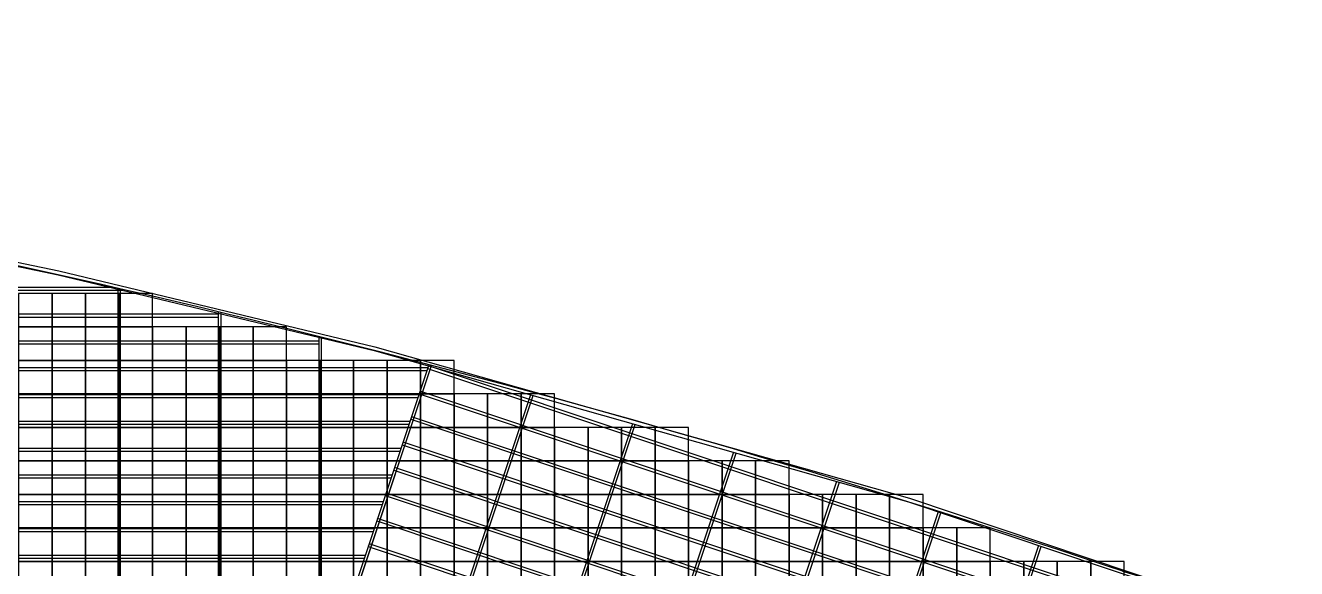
# Model space of a CAD drawing. Extents: x -31693 to 409283, y -98233 to 151957.
# Drawn here: x 91146 to 110118, y 111610 to 119715 of the extents above; entities that cross this region are included whole.
import ezdxf

# ---------------------------------------------------------------- set-up
doc = ezdxf.new("R2010")
doc.units = 0
doc.header["$LTSCALE"] = 1000
doc.header["$MEASUREMENT"] = 0
for name, color, linetype in [('500浮箱', 162, 'Continuous'), ('A-G-VISIBLE', 9, 'Continuous'), ('主龙骨', 4, 'Continuous'), ('边梁（14a槽钢', 3, 'Continuous'), ('龙骨', 10, 'Continuous')]:
    doc.layers.add(name, color=color, linetype=linetype)

# ---------------------------------------------------------------- blocks, each defined once
blk = doc.blocks.new('dasd')
at = {"layer": 'A-G-VISIBLE', "linetype": 'Continuous'}
for centre, radius, start, end in [((-132837.189, 42011.825), 160.06, 69.75334, 87.66536), ((-132784.804, 42168.351), 5, 251.4958, 353.0911)]:
    blk.add_arc(centre, radius, start, end, dxfattribs=at)

msp = doc.modelspace()

# ---------------------------------------------------------------- linework, layer by layer
at = {"layer": '500浮箱', "elevation": 2850}
for points in [[(91045, 115216), (91545, 115216), (91545, 115716), (91045, 115716)], [(91545, 115216), (92045, 115216), (92045, 115716), (91545, 115716)], [(92045, 115216), (92545, 115216), (92545, 115716), (92045, 115716)], [(92545, 115216), (93045, 115216), (93045, 115716), (92545, 115716)], [(91045, 114716), (91545, 114716), (91545, 115216), (91045, 115216)], [(91545, 114716), (92045, 114716), (92045, 115216), (91545, 115216)], [(92045, 114716), (92545, 114716), (92545, 115216), (92045, 115216)], [(92545, 114716), (93045, 114716), (93045, 115216), (92545, 115216)], [(93045, 114716), (93545, 114716), (93545, 115216), (93045, 115216)], [(93545, 114716), (94045, 114716), (94045, 115216), (93545, 115216)], [(94045, 114716), (94545, 114716), (94545, 115216), (94045, 115216)], [(94545, 114716), (95045, 114716), (95045, 115216), (94545, 115216)], [(91045, 114216), (91545, 114216), (91545, 114716), (91045, 114716)], [(91545, 114216), (92045, 114216), (92045, 114716), (91545, 114716)], [(92045, 114216), (92545, 114216), (92545, 114716), (92045, 114716)], [(92545, 114216), (93045, 114216), (93045, 114716), (92545, 114716)], [(93045, 114216), (93545, 114216), (93545, 114716), (93045, 114716)], [(93545, 114216), (94045, 114216), (94045, 114716), (93545, 114716)], [(94045, 114216), (94545, 114216), (94545, 114716), (94045, 114716)], [(94545, 114216), (95045, 114216), (95045, 114716), (94545, 114716)], [(95045, 114216), (95545, 114216), (95545, 114716), (95045, 114716)], [(95545, 114216), (96045, 114216), (96045, 114716), (95545, 114716)], [(96045, 114216), (96545, 114216), (96545, 114716), (96045, 114716)], [(96545, 114216), (97045, 114216), (97045, 114716), (96545, 114716)], [(97045, 114216), (97545, 114216), (97545, 114716), (97045, 114716)], [(91045, 113716), (91545, 113716), (91545, 114216), (91045, 114216)], [(91545, 113716), (92045, 113716), (92045, 114216), (91545, 114216)], [(92045, 113716), (92545, 113716), (92545, 114216), (92045, 114216)], [(92545, 113716), (93045, 113716), (93045, 114216), (92545, 114216)], [(93045, 113716), (93545, 113716), (93545, 114216), (93045, 114216)], [(93545, 113716), (94045, 113716), (94045, 114216), (93545, 114216)], [(94045, 113716), (94545, 113716), (94545, 114216), (94045, 114216)], [(94545, 113716), (95045, 113716), (95045, 114216), (94545, 114216)], [(95045, 113716), (95545, 113716), (95545, 114216), (95045, 114216)], [(95545, 113716), (96045, 113716), (96045, 114216), (95545, 114216)], [(96045, 113716), (96545, 113716), (96545, 114216), (96045, 114216)], [(96545, 113716), (97045, 113716), (97045, 114216), (96545, 114216)], [(97045, 113716), (97545, 113716), (97545, 114216), (97045, 114216)], [(97545, 113716), (98045, 113716), (98045, 114216), (97545, 114216)], [(98045, 113716), (98545, 113716), (98545, 114216), (98045, 114216)], [(98545, 113716), (99045, 113716), (99045, 114216), (98545, 114216)], [(91045, 113216), (91545, 113216), (91545, 113716), (91045, 113716)], [(91545, 113216), (92045, 113216), (92045, 113716), (91545, 113716)], [(92045, 113216), (92545, 113216), (92545, 113716), (92045, 113716)], [(92545, 113216), (93045, 113216), (93045, 113716), (92545, 113716)], [(93045, 113216), (93545, 113216), (93545, 113716), (93045, 113716)], [(93545, 113216), (94045, 113216), (94045, 113716), (93545, 113716)], [(94045, 113216), (94545, 113216), (94545, 113716), (94045, 113716)], [(94545, 113216), (95045, 113216), (95045, 113716), (94545, 113716)], [(95045, 113216), (95545, 113216), (95545, 113716), (95045, 113716)], [(95545, 113216), (96045, 113216), (96045, 113716), (95545, 113716)], [(96045, 113216), (96545, 113216), (96545, 113716), (96045, 113716)], [(96545, 113216), (97045, 113216), (97045, 113716), (96545, 113716)], [(97045, 113216), (97545, 113216), (97545, 113716), (97045, 113716)], [(97545, 113216), (98045, 113216), (98045, 113716), (97545, 113716)], [(98045, 113216), (98545, 113216), (98545, 113716), (98045, 113716)], [(98545, 113216), (99045, 113216), (99045, 113716), (98545, 113716)], [(99045, 113216), (99545, 113216), (99545, 113716), (99045, 113716)], [(99545, 113216), (100045, 113216), (100045, 113716), (99545, 113716)], [(100045, 113216), (100545, 113216), (100545, 113716), (100045, 113716)], [(100545, 113216), (101045, 113216), (101045, 113716), (100545, 113716)], [(91045, 112716), (91545, 112716), (91545, 113216), (91045, 113216)], [(91545, 112716), (92045, 112716), (92045, 113216), (91545, 113216)], [(92045, 112716), (92545, 112716), (92545, 113216), (92045, 113216)], [(92545, 112716), (93045, 112716), (93045, 113216), (92545, 113216)], [(93045, 112716), (93545, 112716), (93545, 113216), (93045, 113216)], [(93545, 112716), (94045, 112716), (94045, 113216), (93545, 113216)], [(94045, 112716), (94545, 112716), (94545, 113216), (94045, 113216)], [(94545, 112716), (95045, 112716), (95045, 113216), (94545, 113216)], [(95045, 112716), (95545, 112716), (95545, 113216), (95045, 113216)], [(95545, 112716), (96045, 112716), (96045, 113216), (95545, 113216)], [(96045, 112716), (96545, 112716), (96545, 113216), (96045, 113216)], [(96545, 112716), (97045, 112716), (97045, 113216), (96545, 113216)], [(97045, 112716), (97545, 112716), (97545, 113216), (97045, 113216)], [(97545, 112716), (98045, 112716), (98045, 113216), (97545, 113216)], [(98045, 112716), (98545, 112716), (98545, 113216), (98045, 113216)], [(98545, 112716), (99045, 112716), (99045, 113216), (98545, 113216)], [(99045, 112716), (99545, 112716), (99545, 113216), (99045, 113216)], [(99545, 112716), (100045, 112716), (100045, 113216), (99545, 113216)], [(100045, 112716), (100545, 112716), (100545, 113216), (100045, 113216)], [(100545, 112716), (101045, 112716), (101045, 113216), (100545, 113216)], [(101045, 112716), (101545, 112716), (101545, 113216), (101045, 113216)], [(101545, 112716), (102045, 112716), (102045, 113216), (101545, 113216)], [(102045, 112716), (102545, 112716), (102545, 113216), (102045, 113216)], [(91045, 112216), (91545, 112216), (91545, 112716), (91045, 112716)], [(91545, 112216), (92045, 112216), (92045, 112716), (91545, 112716)], [(92045, 112216), (92545, 112216), (92545, 112716), (92045, 112716)], [(92545, 112216), (93045, 112216), (93045, 112716), (92545, 112716)], [(93045, 112216), (93545, 112216), (93545, 112716), (93045, 112716)], [(93545, 112216), (94045, 112216), (94045, 112716), (93545, 112716)], [(94045, 112216), (94545, 112216), (94545, 112716), (94045, 112716)], [(94545, 112216), (95045, 112216), (95045, 112716), (94545, 112716)], [(95045, 112216), (95545, 112216), (95545, 112716), (95045, 112716)], [(95545, 112216), (96045, 112216), (96045, 112716), (95545, 112716)], [(96045, 112216), (96545, 112216), (96545, 112716), (96045, 112716)], [(96545, 112216), (97045, 112216), (97045, 112716), (96545, 112716)], [(97045, 112216), (97545, 112216), (97545, 112716), (97045, 112716)], [(97545, 112216), (98045, 112216), (98045, 112716), (97545, 112716)], [(98045, 112216), (98545, 112216), (98545, 112716), (98045, 112716)], [(98545, 112216), (99045, 112216), (99045, 112716), (98545, 112716)], [(99045, 112216), (99545, 112216), (99545, 112716), (99045, 112716)], [(99545, 112216), (100045, 112216), (100045, 112716), (99545, 112716)], [(100045, 112216), (100545, 112216), (100545, 112716), (100045, 112716)], [(100545, 112216), (101045, 112216), (101045, 112716), (100545, 112716)], [(101045, 112216), (101545, 112216), (101545, 112716), (101045, 112716)], [(101545, 112216), (102045, 112216), (102045, 112716), (101545, 112716)], [(102045, 112216), (102545, 112216), (102545, 112716), (102045, 112716)], [(102545, 112216), (103045, 112216), (103045, 112716), (102545, 112716)], [(103045, 112216), (103545, 112216), (103545, 112716), (103045, 112716)], [(103545, 112216), (104045, 112216), (104045, 112716), (103545, 112716)], [(104045, 112216), (104545, 112216), (104545, 112716), (104045, 112716)], [(91045, 111716), (91545, 111716), (91545, 112216), (91045, 112216)], [(91545, 111716), (92045, 111716), (92045, 112216), (91545, 112216)], [(92045, 111716), (92545, 111716), (92545, 112216), (92045, 112216)], [(92545, 111716), (93045, 111716), (93045, 112216), (92545, 112216)], [(93045, 111716), (93545, 111716), (93545, 112216), (93045, 112216)], [(93545, 111716), (94045, 111716), (94045, 112216), (93545, 112216)], [(94045, 111716), (94545, 111716), (94545, 112216), (94045, 112216)], [(94545, 111716), (95045, 111716), (95045, 112216), (94545, 112216)], [(95045, 111716), (95545, 111716), (95545, 112216), (95045, 112216)], [(95545, 111716), (96045, 111716), (96045, 112216), (95545, 112216)], [(96045, 111716), (96545, 111716), (96545, 112216), (96045, 112216)], [(96545, 111716), (97045, 111716), (97045, 112216), (96545, 112216)], [(97045, 111716), (97545, 111716), (97545, 112216), (97045, 112216)], [(97545, 111716), (98045, 111716), (98045, 112216), (97545, 112216)], [(98045, 111716), (98545, 111716), (98545, 112216), (98045, 112216)], [(98545, 111716), (99045, 111716), (99045, 112216), (98545, 112216)], [(99045, 111716), (99545, 111716), (99545, 112216), (99045, 112216)], [(99545, 111716), (100045, 111716), (100045, 112216), (99545, 112216)], [(100045, 111716), (100545, 111716), (100545, 112216), (100045, 112216)], [(100545, 111716), (101045, 111716), (101045, 112216), (100545, 112216)], [(101045, 111716), (101545, 111716), (101545, 112216), (101045, 112216)], [(101545, 111716), (102045, 111716), (102045, 112216), (101545, 112216)], [(102045, 111716), (102545, 111716), (102545, 112216), (102045, 112216)], [(102545, 111716), (103045, 111716), (103045, 112216), (102545, 112216)], [(103045, 111716), (103545, 111716), (103545, 112216), (103045, 112216)], [(103545, 111716), (104045, 111716), (104045, 112216), (103545, 112216)], [(104045, 111716), (104545, 111716), (104545, 112216), (104045, 112216)], [(104545, 111716), (105045, 111716), (105045, 112216), (104545, 112216)], [(105045, 111716), (105545, 111716), (105545, 112216), (105045, 112216)], [(91045, 111216), (91545, 111216), (91545, 111716), (91045, 111716)], [(91545, 111216), (92045, 111216), (92045, 111716), (91545, 111716)], [(92045, 111216), (92545, 111216), (92545, 111716), (92045, 111716)], [(92545, 111216), (93045, 111216), (93045, 111716), (92545, 111716)], [(93045, 111216), (93545, 111216), (93545, 111716), (93045, 111716)], [(93545, 111216), (94045, 111216), (94045, 111716), (93545, 111716)], [(94045, 111216), (94545, 111216), (94545, 111716), (94045, 111716)], [(94545, 111216), (95045, 111216), (95045, 111716), (94545, 111716)], [(95045, 111216), (95545, 111216), (95545, 111716), (95045, 111716)], [(95545, 111216), (96045, 111216), (96045, 111716), (95545, 111716)], [(96045, 111216), (96545, 111216), (96545, 111716), (96045, 111716)], [(96545, 111216), (97045, 111216), (97045, 111716), (96545, 111716)], [(97045, 111216), (97545, 111216), (97545, 111716), (97045, 111716)], [(97545, 111216), (98045, 111216), (98045, 111716), (97545, 111716)], [(98045, 111216), (98545, 111216), (98545, 111716), (98045, 111716)], [(98545, 111216), (99045, 111216), (99045, 111716), (98545, 111716)], [(99045, 111216), (99545, 111216), (99545, 111716), (99045, 111716)], [(99545, 111216), (100045, 111216), (100045, 111716), (99545, 111716)], [(100045, 111216), (100545, 111216), (100545, 111716), (100045, 111716)], [(100545, 111216), (101045, 111216), (101045, 111716), (100545, 111716)], [(101045, 111216), (101545, 111216), (101545, 111716), (101045, 111716)], [(101545, 111216), (102045, 111216), (102045, 111716), (101545, 111716)], [(102045, 111216), (102545, 111216), (102545, 111716), (102045, 111716)], [(102545, 111216), (103045, 111216), (103045, 111716), (102545, 111716)], [(103045, 111216), (103545, 111216), (103545, 111716), (103045, 111716)], [(103545, 111216), (104045, 111216), (104045, 111716), (103545, 111716)], [(104045, 111216), (104545, 111216), (104545, 111716), (104045, 111716)], [(104545, 111216), (105045, 111216), (105045, 111716), (104545, 111716)], [(105045, 111216), (105545, 111216), (105545, 111716), (105045, 111716)], [(105545, 111216), (106045, 111216), (106045, 111716), (105545, 111716)], [(106045, 111216), (106545, 111216), (106545, 111716), (106045, 111716)], [(106545, 111216), (107045, 111216), (107045, 111716), (106545, 111716)], [(107045, 111216), (107545, 111216), (107545, 111716), (107045, 111716)]]:
    msp.add_lwpolyline(points, close=True, dxfattribs=at)
at = {"layer": '主龙骨', "elevation": 2850}
for points in [[(92523, 115792), (92523, 105485)], [(92566, 105475), (92566, 115782)], [(94023, 115441), (94028, 105234)], [(94072, 105367), (94066, 115430)], [(95523, 115073), (95523, 109716)], [(95566, 109848), (95566, 115063)], [(97162, 114634), (93980, 105091), (94021, 105077), (97203, 114623)], [(94028, 105235), (93982, 105097), (94023, 105084), (97209, 114642)], [(98684, 114203), (95503, 104659), (95544, 104646), (98726, 114191)], [(100207, 113772), (97002, 104156), (97042, 104142), (100249, 113760)], [(101714, 113345), (98500, 103703), (98541, 103690), (101755, 113333)], [(103253, 112909), (100014, 103195), (100055, 103181), (103294, 112897)], [(104769, 112456), (101500, 102650), (101541, 102637), (104810, 112442)], [(106268, 111953), (102985, 102106), (103026, 102092), (106308, 111939)]]:
    msp.add_lwpolyline(points, dxfattribs=at)
at = {"layer": '边梁（14a槽钢', "elevation": 2850}
for points in [[(75191, 118779), (78804, 118317), (81956, 117846), (87134, 116932), (91633, 115994), (96349, 114865), (104326, 112605), (110955, 110380)], [(75197, 118836), (78812, 118375), (81965, 117903), (87144, 116989), (91645, 116051), (96363, 114921), (104343, 112660), (110976, 110434)]]:
    msp.add_lwpolyline(points, dxfattribs=at)
at = {"layer": '龙骨'}
for p, q in [((97162, 114634, 2850), (97149, 114597, 2850)), ((97149, 114597, 2850), (115122, 108605, 2850)), ((114730, 108778, 2850), (97162, 114634, 2850)), ((97035, 114255, 2850), (97022, 114217, 2850)), ((97022, 114217, 2850), (117357, 107439, 2850)), ((117182, 107539, 2850), (97035, 114255, 2850)), ((96909, 113876, 2850), (96896, 113838, 2850)), ((96896, 113838, 2850), (119102, 106436, 2850)), ((118927, 106536, 2850), (96909, 113876, 2850)), ((96782, 113496, 2850), (96769, 113458, 2850)), ((96769, 113458, 2850), (120847, 105432, 2850)), ((120672, 105533, 2850), (96782, 113496, 2850)), ((96656, 113117, 2850), (96643, 113079, 2850)), ((96643, 113079, 2850), (122173, 104569, 2850)), ((122039, 104655, 2850), (96656, 113117, 2850)), ((96529, 112737, 2850), (96516, 112699, 2850)), ((96516, 112699, 2850), (123216, 103799, 2850)), ((123229, 103837, 2850), (96529, 112737, 2850)), ((96403, 112358, 2850), (96390, 112320, 2850)), ((96390, 112320, 2850), (124455, 102965, 2850)), ((124355, 103040, 2850), (96403, 112358, 2850)), ((96276, 111978, 2850), (96263, 111940, 2850)), ((96263, 111940, 2850), (125124, 102320, 2850)), ((125201, 102336, 2850), (96276, 111978, 2850))]:
    msp.add_line(p, q, dxfattribs=at)
at = {"layer": '龙骨', "elevation": 2850}
for points in [[(92428, 115804), (16644, 115804)], [(16679, 115764), (92595, 115764)], [(94023, 115404), (16995, 115404)], [(17030, 115364), (94023, 115364)], [(95523, 115004), (17346, 115004)], [(17381, 114964), (95523, 114964)], [(97151, 114604), (17697, 114604)], [(17732, 114564), (97138, 114564)], [(97018, 114204), (18048, 114204)], [(18083, 114164), (97005, 114164)], [(96885, 113804), (18399, 113804)], [(18434, 113764), (96871, 113764)], [(96751, 113404), (18750, 113404)], [(18785, 113364), (96738, 113364)], [(96618, 113004), (19101, 113004)], [(19136, 112964), (96605, 112964)], [(96485, 112604), (19452, 112604)], [(19487, 112564), (96471, 112564)], [(96351, 112204), (19803, 112204)], [(19838, 112164), (96338, 112164)], [(96218, 111804), (20154, 111804)], [(20189, 111764), (96205, 111764)]]:
    msp.add_lwpolyline(points, dxfattribs=at)
msp.add_lwpolyline([(106438, 7751, 0.149253), (137795, 67716, 0.360669), (95631, 110043, 0.058715), (17434, 114815, 3.295268)], format="xyb", dxfattribs=at)

# ---------------------------------------------------------------- block references
at = {"xscale": 1000, "yscale": 1000, "zscale": 1000}
msp.add_blockref('dasd', (132893911, -42052037, 2850), dxfattribs=at)

doc.saveas('drawing.dxf')
